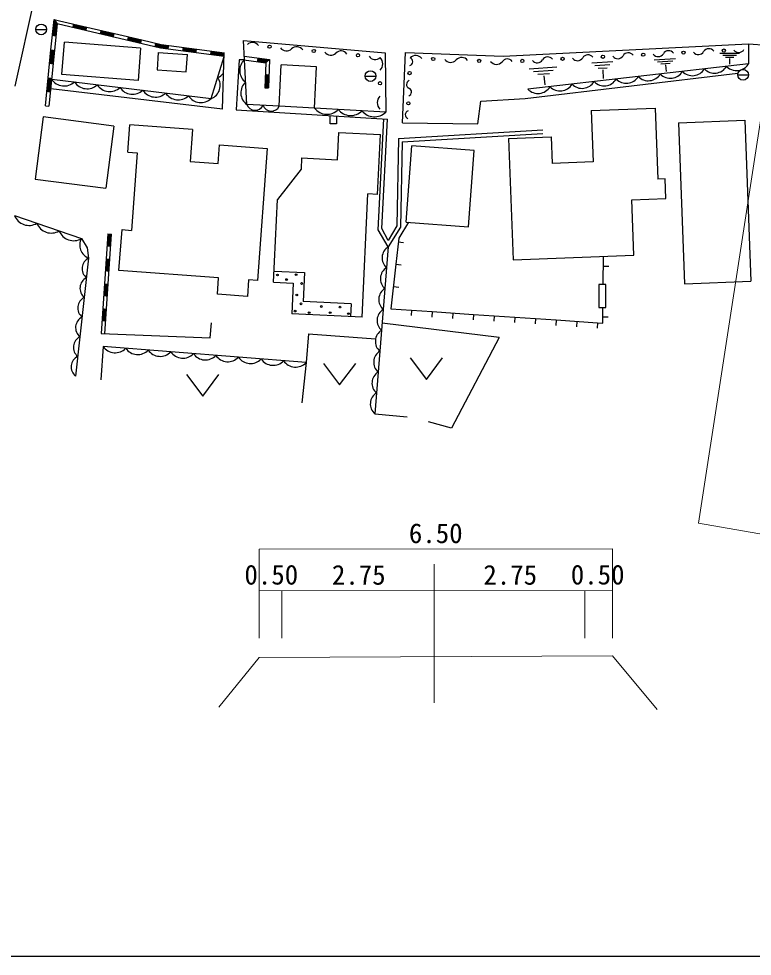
# Model space of a CAD drawing. Units: millimetres, scale not verified. Extents: x 40000 to 680000, y 20000 to 380000.
# Drawn here: x 173425 to 241522, y 205000 to 291995 of the extents above; entities that cross this region are included whole.
import ezdxf
from ezdxf.enums import TextEntityAlignment as Align

# ---------------------------------------------------------------- set-up
doc = ezdxf.new("R2010")
doc.units = ezdxf.units.MM
doc.header["$LTSCALE"] = 1000
doc.linetypes.add('DASHED', pattern=[7.5, 6, -1.5])
for name, color, linetype, lineweight in [('M-BGD', 7, 'Continuous', 25), ('M-BGD-EXST', 7, 'Continuous', 25), ('M-STR-HTXT', 7, 'Continuous', 13), ('M-TTL-BAND', 7, 'Continuous', 25)]:
    doc.layers.add(name, color=color, linetype=linetype, lineweight=lineweight)
doc.styles.add('ＭＳ ゴシック', font='')
doc.styles.get('ＭＳ ゴシック').set_extended_font_data('MS Gothic')

msp = doc.modelspace()

# ---------------------------------------------------------------- linework, layer by layer
at = {"layer": 'M-BGD'}
for p, q in [((174994, 294433), (173048, 285733)), ((176993, 291525), (176234, 283889)), ((176419, 289115), (176699, 291936)), ((176581, 290410), (176729, 291895)), ((176614, 290407), (176758, 291854)), ((176647, 290404), (176787, 291813)), ((176680, 290400), (176817, 291772)), ((176699, 291936), (177220, 291814)), ((176699, 291936), (176993, 291525)), ((176714, 290397), (176846, 291730)), ((176747, 290394), (176876, 291689)), ((176780, 290391), (176905, 291648)), ((176813, 290387), (176934, 291607)), ((176846, 290384), (176964, 291566)), ((186576, 289275), (176993, 291525)), ((177220, 291814), (179761, 291217)), ((178475, 291451), (179746, 291152)), ((178483, 291483), (179753, 291185)), ((178422, 291223), (179692, 290925)), ((178430, 291256), (179700, 290958)), ((178437, 291288), (179708, 290990)), ((178445, 291321), (179715, 291023)), ((178453, 291353), (179723, 291055)), ((178460, 291386), (179730, 291088)), ((178468, 291418), (179738, 291120)), ((179761, 291217), (182301, 290621)), ((180963, 290627), (182233, 290329)), ((180970, 290659), (182240, 290361)), ((180978, 290692), (182248, 290394)), ((180985, 290724), (182256, 290426)), ((180993, 290757), (182263, 290459)), ((181001, 290789), (182271, 290491)), ((181008, 290822), (182278, 290524)), ((181016, 290854), (182286, 290556)), ((181023, 290887), (182294, 290588)), ((182301, 290621), (184842, 290024)), ((177435, 286825), (177674, 289820)), ((184743, 289255), (177674, 289820)), ((183503, 290031), (184773, 289732)), ((183511, 290063), (184781, 289765)), ((183518, 290095), (184789, 289797)), ((183526, 290128), (184796, 289830)), ((183533, 290160), (184804, 289862)), ((183541, 290193), (184811, 289895)), ((183549, 290225), (184819, 289927)), ((183556, 290258), (184827, 289960)), ((183564, 290290), (184834, 289992)), ((184842, 290024), (186636, 289603)), ((186104, 289694), (186630, 289570)), ((194289, 289963), (207451, 288830)), ((194381, 288179), (194289, 289963)), ((176160, 286518), (176419, 289115)), ((176323, 287814), (176452, 289112)), ((176356, 287810), (176485, 289109)), ((176389, 287807), (176518, 289105)), ((176422, 287804), (176551, 289102)), ((176455, 287800), (176584, 289099)), ((176488, 287797), (176618, 289095)), ((176522, 287794), (176651, 289092)), ((176555, 287790), (176684, 289089)), ((176588, 287787), (176717, 289086)), ((184743, 289255), (184503, 286260)), ((186044, 289434), (186582, 289308)), ((186051, 289467), (186588, 289340)), ((186059, 289499), (186594, 289373)), ((186066, 289531), (186600, 289406)), ((186074, 289564), (186606, 289439)), ((186082, 289596), (186612, 289472)), ((186089, 289629), (186618, 289505)), ((186097, 289661), (186624, 289537)), ((186373, 288856), (186261, 287262)), ((186373, 288856), (189082, 288665)), ((192495, 288499), (186576, 289275)), ((186582, 289308), (187324, 289210)), ((186588, 289340), (187328, 289244)), ((186594, 289373), (187333, 289277)), ((186600, 289406), (187337, 289310)), ((186606, 289439), (187341, 289343)), ((186612, 289472), (187346, 289376)), ((186618, 289505), (187350, 289409)), ((186624, 289537), (187354, 289442)), ((186630, 289570), (187359, 289475)), ((186636, 289603), (187363, 289508)), ((187363, 289508), (189950, 289169)), ((188618, 289041), (189911, 288871)), ((188622, 289074), (189916, 288905)), ((188626, 289107), (189920, 288938)), ((188631, 289140), (189924, 288971)), ((188635, 289173), (189929, 289004)), ((188639, 289206), (189933, 289037)), ((188644, 289239), (189937, 289070)), ((188648, 289272), (189942, 289103)), ((188652, 289305), (189946, 289136)), ((189950, 289169), (192538, 288830)), ((191222, 288834), (192516, 288665)), ((191227, 288867), (192521, 288698)), ((191231, 288900), (192525, 288731)), ((191235, 288933), (192529, 288764)), ((191240, 288966), (192534, 288797)), ((192327, 283617), (192506, 288834)), ((207451, 288830), (207493, 283333)), ((209038, 282331), (209341, 288877)), ((209341, 288877), (218387, 288534)), ((218387, 288534), (241183, 289672)), ((241183, 289672), (242866, 289531)), ((241183, 289672), (241183, 287807)), ((188970, 287072), (189082, 288665)), ((191205, 288702), (192499, 288532)), ((191209, 288735), (192503, 288566)), ((191214, 288768), (192508, 288599)), ((191218, 288801), (192512, 288632)), ((191292, 284591), (192495, 288499)), ((193883, 288192), (193614, 283541)), ((194381, 288179), (193883, 288192)), ((194318, 288188), (196358, 287910)), ((194363, 288518), (196703, 288199)), ((194594, 284041), (194381, 288179)), ((195556, 288053), (196392, 287939)), ((195561, 288086), (196427, 287968)), ((195565, 288119), (196461, 287997)), ((195570, 288152), (196496, 288026)), ((195574, 288185), (196530, 288055)), ((195579, 288218), (196565, 288084)), ((195583, 288251), (196599, 288112)), ((195588, 288284), (196634, 288141)), ((195592, 288317), (196668, 288170)), ((196565, 288084), (196564, 288076)), ((196703, 288199), (196601, 285583)), ((226614, 287905), (228577, 288024)), ((232428, 288181), (234410, 288320)), ((232732, 287999), (234148, 288098)), ((238519, 288790), (240323, 288791)), ((238775, 288612), (240063, 288612)), ((239030, 288434), (239803, 288434)), ((239415, 288315), (239409, 287779)), ((186261, 287262), (188970, 287072)), ((196358, 287910), (196268, 285596)), ((197611, 283876), (197797, 287704)), ((201077, 287544), (197797, 287704)), ((200889, 283696), (201077, 287544)), ((241183, 287807), (220699, 285451)), ((220809, 287346), (223386, 287545)), ((221207, 287094), (223048, 287236)), ((226909, 287655), (228311, 287740)), ((227205, 287404), (228046, 287455)), ((227635, 287251), (227680, 286448)), ((233037, 287817), (233886, 287876)), ((233476, 287712), (233540, 287107)), ((175902, 283922), (176160, 286518)), ((176064, 285217), (176193, 286515)), ((176098, 285213), (176227, 286512)), ((176131, 285210), (176260, 286509)), ((176164, 285207), (176293, 286505)), ((176197, 285204), (176326, 286502)), ((176230, 285200), (176359, 286499)), ((176263, 285197), (176392, 286495)), ((176297, 285194), (176426, 286492)), ((176330, 285190), (176459, 286489)), ((176483, 286390), (191292, 284591)), ((184503, 286260), (177435, 286825)), ((196350, 286838), (196302, 285595)), ((196383, 286837), (196335, 285593)), ((196416, 286836), (196368, 285592)), ((196450, 286835), (196402, 285591)), ((196483, 286833), (196435, 285589)), ((196516, 286832), (196468, 285588)), ((196550, 286831), (196502, 285587)), ((196583, 286829), (196535, 285586)), ((196616, 286828), (196568, 285584)), ((220446, 284599), (240192, 286936)), ((221605, 286843), (222709, 286928)), ((222177, 286698), (222266, 285857)), ((192327, 283617), (176392, 285480)), ((196268, 285596), (196601, 285583)), ((216309, 284355), (220446, 284599)), ((175902, 283922), (176234, 283889)), ((197611, 283876), (194594, 284041)), ((200889, 283696), (197611, 283876)), ((207493, 283333), (200889, 283696)), ((216035, 282256), (216309, 284355)), ((226560, 283477), (232496, 283705)), ((232496, 283705), (232750, 277100)), ((175703, 282879), (174961, 277123)), ((182267, 282033), (175703, 282879)), ((193614, 283541), (207648, 282691)), ((226560, 283477), (226744, 278707)), ((182267, 282033), (181525, 276277)), ((183549, 279625), (183737, 282147)), ((189547, 281714), (183737, 282147)), ((206792, 272420), (207316, 282711)), ((207130, 272520), (207648, 282691)), ((209038, 282331), (216035, 282256)), ((234661, 282343), (240821, 282580)), ((234661, 282343), (235236, 267392)), ((240821, 282580), (241396, 267629)), ((189547, 281714), (189327, 278759)), ((203014, 278916), (203135, 281453)), ((203135, 281453), (207004, 281268)), ((206738, 275699), (207004, 281268)), ((208681, 280886), (222066, 281679)), ((209008, 280572), (222086, 281346)), ((218900, 280875), (222856, 281027)), ((222856, 281027), (222951, 278562)), ((191950, 278563), (192078, 280285)), ((192078, 280285), (196499, 279956)), ((208681, 280886), (208530, 272764)), ((209008, 280572), (208861, 272659)), ((209397, 273122), (209929, 280209)), ((215700, 279777), (209929, 280209)), ((218900, 280875), (219332, 269638)), ((183549, 279625), (184418, 279560)), ((184418, 279560), (183882, 272360)), ((196499, 279956), (195585, 267696)), ((215168, 272689), (215700, 279777)), ((189327, 278759), (191950, 278563)), ((199685, 279075), (199635, 278031)), ((199685, 279075), (203014, 278916)), ((226744, 278707), (222951, 278562)), ((199635, 278031), (197447, 275207)), ((174961, 277123), (181525, 276277)), ((233431, 277126), (232750, 277100)), ((233500, 275326), (233431, 277126)), ((197081, 267560), (197447, 275207)), ((205293, 264309), (205840, 275742)), ((206738, 275699), (205840, 275742)), ((230328, 275204), (233500, 275326)), ((230526, 270069), (230328, 275204)), ((173038, 273724), (179244, 271596)), ((182730, 268634), (183012, 272425)), ((183012, 272425), (183882, 272360)), ((207733, 270827), (206792, 272420)), ((207724, 271409), (207130, 272520)), ((208530, 272764), (207724, 271409)), ((208861, 272659), (207733, 270827)), ((209614, 273105), (208702, 271645)), ((209397, 273122), (215168, 272689)), ((179244, 271596), (179792, 270724)), ((181707, 272036), (181080, 262788)), ((181662, 270878), (181740, 272034)), ((181695, 270876), (181774, 272032)), ((181707, 272036), (182040, 272014)), ((181729, 270873), (181807, 272029)), ((181762, 270871), (181840, 272027)), ((181795, 270869), (181874, 272025)), ((181828, 270867), (181907, 272023)), ((181862, 270864), (181940, 272020)), ((181883, 269702), (182040, 272014)), ((181895, 270862), (181973, 272018)), ((181928, 270860), (182007, 272016)), ((208702, 271645), (208432, 269215)), ((179792, 270724), (179914, 269791)), ((207733, 270827), (206486, 255332)), ((208662, 271286), (209159, 271231)), ((179914, 269791), (178698, 258839)), ((181505, 268566), (181584, 269722)), ((181538, 268564), (181617, 269720)), ((181572, 268561), (181650, 269717)), ((181605, 268559), (181683, 269715)), ((181638, 268557), (181717, 269713)), ((181671, 268555), (181750, 269711)), ((181705, 268552), (181783, 269708)), ((181726, 267389), (181883, 269702)), ((181738, 268550), (181816, 269706)), ((181771, 268548), (181850, 269704)), ((219332, 269638), (230526, 270069)), ((227685, 267335), (227718, 269961)), ((208432, 269215), (207972, 265074)), ((208432, 269215), (208929, 269160)), ((227706, 269040), (228206, 269034)), ((191975, 267945), (182730, 268634)), ((191863, 266436), (191975, 267945)), ((197130, 268579), (199968, 268443)), ((199968, 268443), (199840, 265768)), ((181348, 266254), (181427, 267410)), ((181382, 266251), (181460, 267408)), ((181415, 266249), (181493, 267405)), ((181448, 266247), (181527, 267403)), ((181481, 266245), (181560, 267401)), ((181515, 266242), (181593, 267399)), ((181548, 266240), (181626, 267396)), ((181569, 265077), (181726, 267389)), ((181581, 266238), (181660, 267394)), ((181614, 266236), (181693, 267392)), ((194765, 267757), (194651, 266228)), ((195585, 267696), (194765, 267757)), ((197081, 267560), (198914, 267472)), ((198914, 267472), (198777, 264621)), ((208202, 267144), (208699, 267089)), ((235236, 267392), (241396, 267629)), ((194651, 266228), (191863, 266436)), ((204294, 265555), (199840, 265768)), ((204294, 265555), (204236, 264359)), ((181191, 263942), (181270, 265098)), ((181225, 263939), (181303, 265095)), ((181258, 263937), (181336, 265093)), ((181291, 263935), (181370, 265091)), ((181325, 263933), (181403, 265089)), ((181358, 263930), (181436, 265086)), ((181391, 263928), (181469, 265084)), ((181412, 262765), (181569, 265077)), ((181424, 263926), (181503, 265082)), ((181458, 263924), (181536, 265080)), ((205293, 264309), (198777, 264621)), ((207972, 265074), (211810, 264816)), ((209891, 264945), (209858, 264446)), ((211810, 264816), (211776, 264317)), ((211810, 264816), (215647, 264558)), ((213729, 264687), (213695, 264188)), ((215647, 264558), (215614, 264059)), ((215647, 264558), (219485, 264301)), ((227640, 263753), (227658, 265185)), ((191200, 262384), (191322, 263763)), ((218030, 262406), (207177, 263737)), ((217566, 264430), (217532, 263931)), ((219485, 264301), (219451, 263802)), ((219485, 264301), (223322, 264043)), ((221403, 264172), (221370, 263673)), ((223322, 264043), (223289, 263544)), ((223322, 264043), (227160, 263785)), ((225241, 263914), (225207, 263415)), ((227160, 263785), (227126, 263286)), ((227160, 263785), (227640, 263753)), ((227648, 264339), (228154, 264332)), ((181080, 262788), (191200, 262384)), ((200333, 262753), (200104, 260089)), ((200333, 262753), (206555, 262302)), ((218030, 262406), (213605, 254009)), ((181261, 261585), (181036, 258493)), ((200104, 260089), (181261, 261585)), ((200104, 260089), (199699, 256344)), ((206486, 255332), (209498, 255058)), ((213605, 254009), (211460, 254602))]:
    msp.add_line(p, q, dxfattribs=at)
msp.add_lwpolyline([(202935, 282976), (202935, 282236), (202327, 282236), (202327, 283013)], dxfattribs=at)
msp.add_lwpolyline([(227269, 267335), (227269, 265185), (227932, 265185), (227931, 267335)], close=True, dxfattribs=at)
for centre, radius in [((196707, 289400), 150), ((200813, 289004), 150), ((235139, 288849), 150), ((238881, 289040), 150), ((204919, 288608), 150), ((211901, 288264), 150), ((216167, 288082), 150), ((220172, 288086), 150), ((223914, 288277), 150), ((227655, 288468), 150), ((231397, 288658), 150), ((209711, 286952), 150), ((206965, 286010), 150), ((209597, 284145), 150), ((197439, 268218), 83.3), ((199173, 268249), 83.3), ((198290, 267792), 83.3), ((199690, 267427), 83.3), ((199234, 266363), 83.3), ((199629, 265541), 83.3), ((201516, 265298), 83.3), ((199082, 264872), 83.3), ((200390, 264720), 83.3), ((202337, 264720), 83.3), ((203250, 265238), 83.3), ((204041, 264629), 83.3)]:
    msp.add_circle(centre, radius, dxfattribs=at)
at = {"layer": 'M-BGD', "linetype": 'DASHED'}
msp.add_arc((211513, 89109), 206235, 79.01189, 87.25971, dxfattribs=at)
at = {"layer": 'M-BGD'}
for centre, radius, start, end in [((195128, 289144), 657, 32.75693, 136.22399), ((198286, 289657), 657, 212.75693, 316.22399), ((199234, 288748), 657, 32.75693, 136.22399), ((202391, 289261), 657, 212.75693, 316.22399), ((203340, 288352), 657, 32.75693, 136.22399), ((230010, 288274), 564, 36.73003, 149.1036), ((233752, 288464), 564, 36.73003, 149.1036), ((236526, 289234), 564, 216.73003, 329.1036), ((237494, 288655), 564, 36.73003, 149.1036), ((240268, 289424), 564, 216.73003, 329.1036), ((195256, 287187), 1323, 131.41468, 234.4826), ((206497, 288865), 657, 212.75693, 316.22399), ((206375, 287812), 845, 314.60598, 45.08713), ((209632, 288009), 372, 286.77336, 68.58691), ((210282, 287888), 695, 37.36875, 137.74783), ((213520, 288640), 695, 217.36875, 317.74783), ((214548, 287706), 695, 37.36875, 137.74783), ((217786, 288458), 695, 217.36875, 317.74783), ((218784, 287702), 564, 36.73003, 149.1036), ((221559, 288471), 564, 216.73003, 329.1036), ((222526, 287892), 564, 36.73003, 149.1036), ((225301, 288662), 564, 216.73003, 329.1036), ((226268, 288083), 564, 36.73003, 149.1036), ((229043, 288852), 564, 216.73003, 329.1036), ((232784, 289043), 564, 216.73003, 329.1036), ((233921, 287790), 1313, 224.8132, 328.30629), ((235969, 288025), 1313, 224.8132, 328.30629), ((238018, 288261), 1313, 224.8132, 328.30629), ((240066, 288496), 1313, 224.8132, 287.88356), ((240066, 288496), 1313, 291.10236, 328.30629), ((177647, 287141), 1386, 212.79955, 313.3445), ((190833, 285802), 1295, 290.78378, 35.02666), ((191434, 287756), 1295, 290.78378, 321.03937), ((209789, 285894), 372, 106.77336, 248.58691), ((227776, 287083), 1313, 224.8132, 328.30629), ((229824, 287319), 1313, 224.8132, 328.30629), ((231872, 287554), 1313, 224.8132, 328.30629), ((179763, 286884), 1386, 212.79955, 313.3445), ((181879, 286626), 1386, 212.79955, 313.3445), ((183994, 286369), 1386, 212.79955, 313.3445), ((186110, 286112), 1386, 212.79955, 313.3445), ((195362, 285118), 1323, 131.41468, 234.4826), ((209518, 285203), 372, 286.77336, 68.58691), ((221631, 286376), 1313, 224.8132, 328.30629), ((223679, 286612), 1313, 224.8132, 328.30629), ((225727, 286848), 1313, 224.8132, 328.30629), ((188226, 285855), 1386, 212.79955, 313.3445), ((190341, 285598), 1386, 212.79955, 313.3445), ((207555, 284209), 845, 134.60598, 225.08713), ((195366, 284320), 820, 199.85214, 333.86398), ((196874, 284237), 820, 199.85214, 333.86398), ((202043, 284599), 1465, 218.05719, 315.65892), ((204244, 284478), 1465, 218.05719, 315.65892), ((206445, 284357), 1465, 218.05719, 315.65892), ((209676, 283088), 372, 106.77336, 248.58691), ((174379, 274264), 1446, 201.92627, 300.21162), ((176448, 273555), 1446, 201.92627, 300.21162), ((178517, 272845), 1446, 201.92627, 300.21162), ((180379, 270987), 1288, 151.79939, 248.19564), ((208347, 269803), 1194, 120.93867, 229.86084), ((180402, 268813), 1093, 116.53097, 230.80454), ((208191, 267866), 1194, 120.93867, 229.86084), ((180199, 266987), 1093, 116.53097, 230.80454), ((208035, 265929), 1194, 120.93867, 229.86084), ((179997, 265162), 1093, 116.53097, 230.80454), ((207880, 263992), 1194, 120.93867, 229.86084), ((179794, 263337), 1093, 116.53097, 230.80454), ((207724, 262055), 1194, 120.93867, 229.86084), ((179592, 261511), 1093, 116.53097, 230.80454), ((182376, 262352), 1353, 214.53838, 316.38306), ((184469, 262186), 1353, 214.53838, 316.38306), ((186563, 262020), 1353, 214.53838, 316.38306), ((188657, 261853), 1353, 214.53838, 316.38306), ((207568, 260118), 1194, 120.93867, 229.86084), ((179389, 259686), 1093, 116.53097, 230.80454), ((190750, 261687), 1353, 214.53838, 316.38306), ((192844, 261521), 1353, 214.53838, 316.38306), ((194937, 261355), 1353, 214.53838, 316.38306), ((197031, 261189), 1353, 214.53838, 316.38306), ((199125, 261022), 1353, 214.53838, 316.38306), ((207412, 258181), 1194, 120.93867, 229.86084), ((207256, 256244), 1194, 120.93867, 229.86084)]:
    msp.add_arc(centre, radius, start, end, dxfattribs=at)
at = {"layer": 'M-BGD-EXST'}
for p, q in [((175006, 291005), (176006, 291005)), ((205579, 286674), (206579, 286675)), ((240170, 286789), (241170, 286789)), ((209765, 260517), (211265, 258517)), ((211265, 258517), (212765, 260517)), ((201705, 260012), (203205, 258012)), ((203205, 258012), (204705, 260012)), ((189007, 258982), (190507, 256982)), ((190507, 256982), (192007, 258982))]:
    msp.add_line(p, q, dxfattribs=at)
for centre in [(175506, 291005), (206079, 286675), (240670, 286789)]:
    msp.add_circle(centre, 500, dxfattribs=at)
at = {"layer": 'M-STR-HTXT'}
for p, q in [((243112, 287975), (236537, 245198)), ((236537, 245198), (277827, 237856)), ((228539, 242791), (195740, 242786)), ((195741, 234503), (195740, 242786)), ((228540, 234507), (228539, 242791)), ((211993, 228526), (211991, 241389)), ((195741, 238924), (228539, 238929)), ((197842, 234503), (197842, 238925)), ((225967, 234507), (225967, 238928)), ((195742, 232730), (192011, 228103)), ((195742, 232730), (228540, 232884)), ((228540, 232884), (232682, 227885))]:
    msp.add_line(p, q, dxfattribs=at)
at = {"layer": 'M-TTL-BAND'}
msp.add_line((40000, 205000), (579000, 205000), dxfattribs=at)

# ---------------------------------------------------------------- texts
at = {"layer": 'M-STR-HTXT', "style": 'ＭＳ ゴシック'}
for s, p in [('6.50', (212139, 242788)), ('0.50', (196872, 238941)), ('2.75', (204991, 238926)), ('2.75', (219053, 238927)), ('0.50', (227170, 238946))]:
    msp.add_text(s, height=1833, rotation=0.008, dxfattribs=at).set_placement(p, align=Align.BOTTOM_CENTER)

doc.saveas('drawing.dxf')
